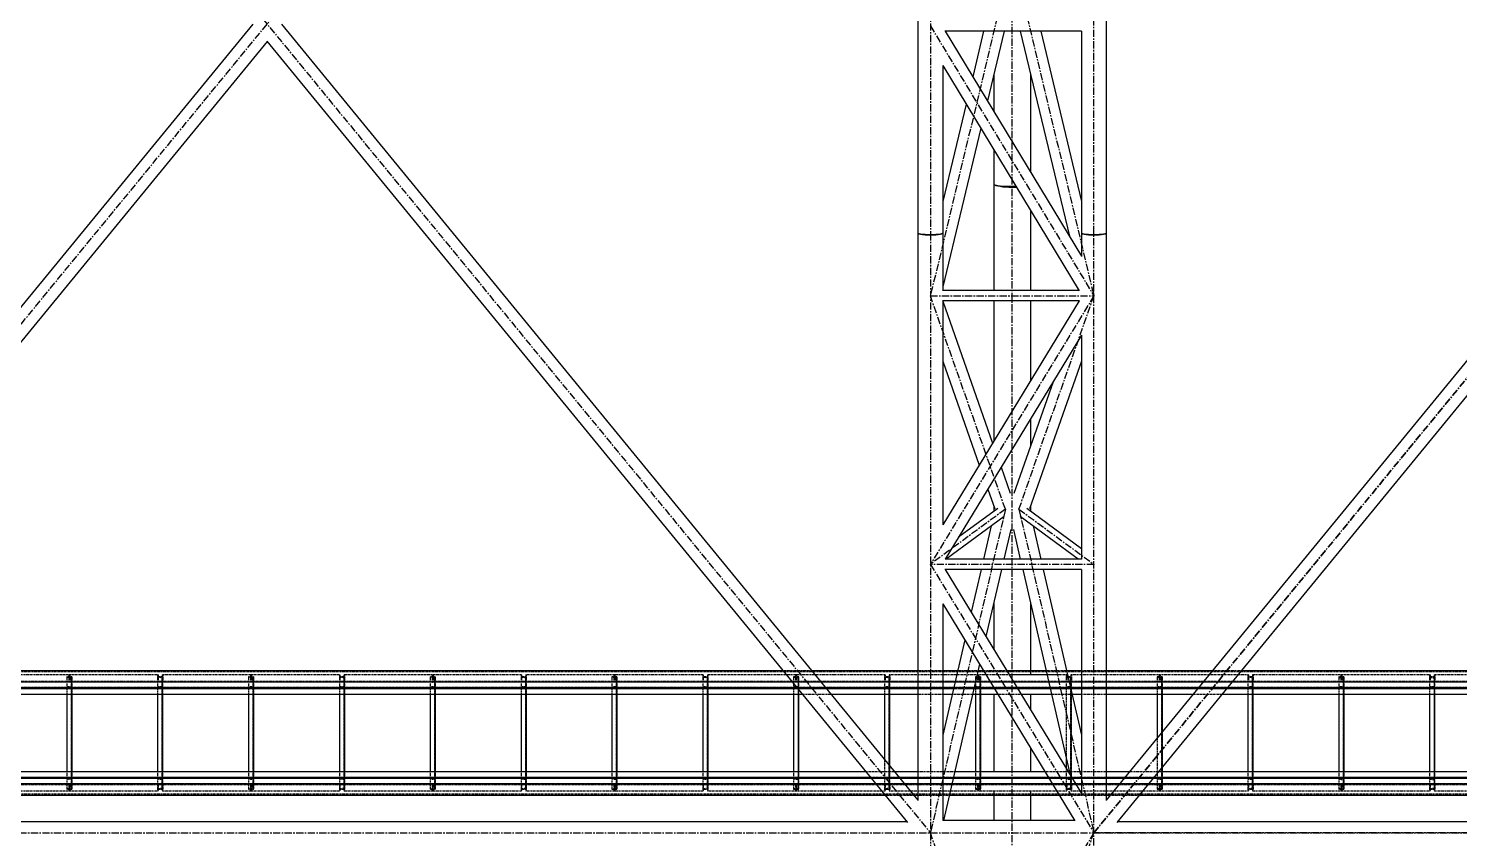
# Model space of a CAD drawing. Header units: millimetres. Extents: x 5143 to 30813, y 232 to 21408.
# Drawn here: x 15732 to 17307, y 4114 to 5006 of the extents above; entities that cross this region are included whole.
import ezdxf

# ---------------------------------------------------------------- set-up
doc = ezdxf.new("R2010")
doc.units = ezdxf.units.MM
doc.header["$LTSCALE"] = 0.25
for name, pattern in [('CENTER', [50.8, 31.75, -6.35, 6.35, -6.35]), ('XKITLINE00', [0]), ('XKITLINE02', [4, 2, -2]), ('XKITLINE03', [6, 3, -1, 1, -1])]:
    doc.linetypes.add(name, pattern=pattern)

msp = doc.modelspace()

# ---------------------------------------------------------------- linework, layer by layer
at = {"color": 8, "linetype": 'CENTER'}
for p, q in [((15265, 4120.6), (16725, 5900.3)), ((15265, 5900.3), (16725, 4120.6)), ((16725, 5900.3), (16725, 4780.4)), ((16905, 4780.4), (16905, 5900.3)), ((16815, 4834.3), (16815, 5726.2)), ((16807.5, 5055.3), (16725, 4711.5)), ((16822.5, 5055.3), (16905, 4711.5)), ((16725, 5008.4), (16905, 4711.5)), ((16905, 4120.6), (17635, 5010.4)), ((17635, 5010.4), (16905, 4120.6)), ((16815, 3665.6), (16815, 4834.3)), ((16725, 4780.4), (16725, 3598.6)), ((16905, 3598.6), (16905, 4780.4)), ((16905, 4711.5), (16725, 4416)), ((16725, 4711.5), (16905, 4711.5)), ((16807.5, 4476.7), (16725, 4711.5)), ((16822.5, 4476.7), (16905, 4711.5)), ((16807.5, 4476.7), (16725, 4120.6)), ((16807.5, 4476.7), (16725, 4416)), ((16822.5, 4476.7), (16905, 4120.6)), ((16822.5, 4476.7), (16905, 4416)), ((16725, 4416), (16905, 4120.6)), ((16905, 4416), (16725, 4416)), ((15265, 4120.6), (16725, 4120.6)), ((16905, 4120.6), (16725, 3825.1)), ((16725, 4120.6), (16905, 4120.6)), ((16807.5, 3885.8), (16725, 4120.6)), ((16822.5, 3885.8), (16905, 4120.6)), ((16905, 4120.6), (17635, 4120.6)), ((17635, 4120.6), (16905, 4120.6))]:
    msp.add_line(p, q, dxfattribs=at)
at = {"color": 8, "linetype": 'XKITLINE00'}
for p, q in [((16711.3, 5854.6), (16711.3, 4780.4)), ((16918.6, 5854.6), (16918.6, 4780.4)), ((15979.2, 5010.4), (15278.6, 4156.4)), ((16010.8, 5010.4), (16711.3, 4156.4)), ((17619.2, 5010.4), (16918.6, 4156.4)), ((17619.2, 5010.4), (16918.6, 4156.4)), ((16891.4, 5002.7), (16741, 5002.7)), ((16741.2, 5002.7), (16891.3, 4755.1)), ((16783.6, 5002.7), (16771.6, 4952.6)), ((16806.1, 5002.7), (16787.7, 4926)), ((16823.9, 5002.7), (16878, 4777.1)), ((16846.4, 5002.7), (16891.3, 4815.3)), ((16891.3, 5002.7), (16891.3, 4780.4)), ((15995, 4991.2), (15290.3, 4132.2)), ((15994.5, 4991.8), (16699.8, 4132.1)), ((17635, 4991.2), (16930.3, 4132.1)), ((17635, 4991.2), (16930.3, 4132.1)), ((16738.6, 4964.8), (16888.8, 4717)), ((16738.6, 4964.8), (16738.6, 4780.4)), ((16794.7, 4955), (16794.7, 4914.5)), ((16835.3, 4955), (16835.3, 4847.5)), ((16764.3, 4922.4), (16738.6, 4815.3)), ((16780.5, 4895.8), (16738.6, 4721.4)), ((16794.7, 4872.3), (16794.7, 4834.3)), ((16794.7, 4834.3), (16795, 4833.8)), ((16794.7, 4834.3), (16795, 4833.7)), ((16794.7, 4834.3), (16794.7, 4717.2)), ((16795.9, 4833.3), (16795, 4833.8)), ((16795.9, 4833.1), (16795, 4833.7)), ((16797.4, 4832.9), (16795.9, 4833.3)), ((16797.4, 4832.5), (16795.9, 4833.1)), ((16799.4, 4832.5), (16797.4, 4832.9)), ((16799.4, 4832), (16797.4, 4832.5)), ((16798.4, 4832.6), (16797.9, 4832.8)), ((16800.3, 4832.1), (16798.4, 4832.6)), ((16801.9, 4832.2), (16799.4, 4832.5)), ((16801.9, 4831.6), (16799.4, 4832)), ((16802.7, 4831.7), (16800.3, 4832.1)), ((16804.8, 4831.9), (16801.9, 4832.2)), ((16804.8, 4831.2), (16801.9, 4831.6)), ((16805.4, 4831.4), (16802.7, 4831.7)), ((16808.1, 4831.7), (16804.8, 4831.9)), ((16808.1, 4831), (16804.8, 4831.2)), ((16808.5, 4831.2), (16805.4, 4831.4)), ((16811.5, 4831.6), (16808.1, 4831.7)), ((16811.5, 4830.8), (16808.1, 4831)), ((16811.7, 4831), (16808.5, 4831.2)), ((16815, 4831.6), (16811.5, 4831.6)), ((16815, 4830.7), (16811.5, 4830.8)), ((16815, 4831), (16811.7, 4831)), ((16818.5, 4831.6), (16815, 4831.6)), ((16818.3, 4831), (16815, 4831)), ((16818.5, 4830.8), (16815, 4830.7)), ((16819.7, 4831.1), (16818.3, 4831)), ((16819.4, 4831.6), (16818.5, 4831.6)), ((16819.8, 4830.9), (16818.5, 4830.8)), ((16835.3, 4805.4), (16835.3, 4717.2)), ((16711.3, 4780.4), (16711.7, 4780)), ((16711.3, 4780.4), (16711.3, 4156.2)), ((16711.3, 4780.4), (16711.7, 4779.9)), ((16712.7, 4779.6), (16711.7, 4780)), ((16712.7, 4779.4), (16711.7, 4779.9)), ((16714.3, 4779.3), (16712.7, 4779.6)), ((16714.3, 4779), (16712.7, 4779.4)), ((16713.2, 4779.5), (16713, 4779.6)), ((16714.8, 4779), (16713.2, 4779.5)), ((16716.5, 4779), (16714.3, 4779.3)), ((16716.5, 4778.6), (16714.3, 4779)), ((16716.9, 4778.7), (16714.8, 4779)), ((16719.1, 4778.8), (16716.5, 4779)), ((16719.1, 4778.3), (16716.5, 4778.6)), ((16719.3, 4778.4), (16716.9, 4778.7)), ((16722, 4778.6), (16719.1, 4778.8)), ((16722, 4778.1), (16719.1, 4778.3)), ((16722.1, 4778.2), (16719.3, 4778.4)), ((16725, 4778.6), (16722, 4778.6)), ((16725, 4778.1), (16722, 4778.1)), ((16725, 4778.2), (16722.1, 4778.2)), ((16728, 4778.6), (16725, 4778.6)), ((16727.9, 4778.2), (16725, 4778.2)), ((16728, 4778.1), (16725, 4778.1)), ((16730.7, 4778.4), (16727.9, 4778.2)), ((16730.9, 4778.8), (16728, 4778.6)), ((16730.9, 4778.3), (16728, 4778.1)), ((16733.1, 4778.7), (16730.7, 4778.4)), ((16733.5, 4779), (16730.9, 4778.8)), ((16733.5, 4778.6), (16730.9, 4778.3)), ((16735.2, 4779), (16733.1, 4778.7)), ((16735.7, 4779.3), (16733.5, 4779)), ((16735.7, 4779), (16733.5, 4778.6)), ((16736.8, 4779.5), (16735.2, 4779)), ((16737.3, 4779.6), (16735.7, 4779.3)), ((16737.3, 4779.4), (16735.7, 4779)), ((16737, 4779.6), (16736.8, 4779.5)), ((16738.3, 4780), (16737.3, 4779.6)), ((16738.3, 4779.9), (16737.3, 4779.4)), ((16738.6, 4780.4), (16738.3, 4780)), ((16738.6, 4780.4), (16738.3, 4779.9)), ((16738.6, 4780.4), (16738.6, 4717)), ((16891.3, 4780.4), (16891.7, 4779.9)), ((16891.3, 4780.4), (16891.3, 4754.6)), ((16891.3, 4780.4), (16891.7, 4780)), ((16892.7, 4779.6), (16891.7, 4780)), ((16892.7, 4779.4), (16891.7, 4779.9)), ((16894.3, 4779.3), (16892.7, 4779.6)), ((16894.3, 4779), (16892.7, 4779.4)), ((16893.2, 4779.5), (16893, 4779.6)), ((16894.8, 4779), (16893.2, 4779.5)), ((16896.5, 4779), (16894.3, 4779.3)), ((16896.5, 4778.6), (16894.3, 4779)), ((16896.9, 4778.7), (16894.8, 4779)), ((16899.1, 4778.8), (16896.5, 4779)), ((16899.1, 4778.3), (16896.5, 4778.6)), ((16899.3, 4778.4), (16896.9, 4778.7)), ((16902, 4778.7), (16899.1, 4778.8)), ((16902, 4778.1), (16899.1, 4778.3)), ((16902.1, 4778.2), (16899.3, 4778.4)), ((16905, 4778.6), (16902, 4778.7)), ((16905, 4778.1), (16902, 4778.1)), ((16905, 4778.2), (16902.1, 4778.2)), ((16908, 4778.7), (16905, 4778.6)), ((16907.9, 4778.2), (16905, 4778.2)), ((16908, 4778.1), (16905, 4778.1)), ((16910.7, 4778.4), (16907.9, 4778.2)), ((16910.9, 4778.8), (16908, 4778.7)), ((16910.9, 4778.3), (16908, 4778.1)), ((16913.1, 4778.7), (16910.7, 4778.4)), ((16913.5, 4779), (16910.9, 4778.8)), ((16913.5, 4778.6), (16910.9, 4778.3)), ((16915.2, 4779), (16913.1, 4778.7)), ((16915.7, 4779.3), (16913.5, 4779)), ((16915.7, 4779), (16913.5, 4778.6)), ((16916.8, 4779.5), (16915.2, 4779)), ((16917.3, 4779.6), (16915.7, 4779.3)), ((16917.3, 4779.4), (16915.7, 4779)), ((16917, 4779.6), (16916.8, 4779.5)), ((16918.3, 4780), (16917.3, 4779.6)), ((16918.3, 4779.9), (16917.3, 4779.4)), ((16918.6, 4780.4), (16918.3, 4779.9)), ((16918.6, 4780.4), (16918.3, 4780)), ((16918.6, 4780.4), (16918.6, 4156.2)), ((16888.8, 4717.2), (16738.6, 4717.2)), ((16889, 4705.8), (16738.5, 4705.8)), ((16888.8, 4705.8), (16738.6, 4459.4)), ((16738.6, 4705.8), (16738.6, 4459.4)), ((16738.6, 4705.7), (16793.5, 4549.5)), ((16794.7, 4705.8), (16794.7, 4551.4)), ((16835.3, 4705.8), (16835.3, 4618)), ((16891.3, 4668.1), (16741.1, 4421.6)), ((16891.3, 4668.1), (16891.3, 4421.6)), ((16738.6, 4639.6), (16778.8, 4525.3)), ((16891.3, 4639.6), (16834.2, 4477.2)), ((16860.2, 4616.9), (16817, 4494.1)), ((16835.3, 4576.1), (16835.3, 4546.2)), ((16802.9, 4522.9), (16812.9, 4494.3)), ((16788.2, 4498.7), (16795.8, 4477.1)), ((16799.1, 4477.6), (16756, 4445.9)), ((16794.7, 4480.1), (16794.7, 4474.4)), ((16891.3, 4433.1), (16831, 4477.6)), ((16835.3, 4480.1), (16835.3, 4474.4)), ((16806.1, 4468.6), (16742.4, 4421.7)), ((16792, 4458.2), (16783.5, 4421.7)), ((16887.7, 4421.7), (16823.7, 4468.8)), ((16838, 4458.3), (16846.5, 4421.7)), ((16813.6, 4454.5), (16806, 4421.7)), ((16816.5, 4454.3), (16824, 4421.7)), ((16891.5, 4410.3), (16741, 4410.3)), ((16891.3, 4421.7), (16741.2, 4421.7)), ((16741.2, 4410.3), (16891.3, 4163.9)), ((16780.9, 4410.3), (16770, 4363.2)), ((16803.3, 4410.3), (16786.2, 4336.5)), ((16826.6, 4410.3), (16879, 4184.1)), ((16849.1, 4410.3), (16891.3, 4228)), ((16891.3, 4410.3), (16891.3, 4163.9)), ((16738.6, 4372.7), (16884.1, 4133.9)), ((16738.6, 4372.6), (16738.6, 4134)), ((16794.7, 4373), (16794.7, 4322.6)), ((16835.3, 4373), (16835.3, 4294.3)), ((16762.9, 4332.8), (16738.6, 4228)), ((16779.2, 4306.1), (16739.4, 4134.2)), ((16794.7, 4280.5), (16794.7, 4280.3)), ((16794.7, 4272.8), (16794.7, 4187.8)), ((16835.3, 4280.5), (16835.3, 4280.3)), ((16835.3, 4272.8), (16835.3, 4255.9)), ((16835.3, 4214), (16835.3, 4187.8)), ((16794.7, 4180.3), (16794.7, 4180)), ((16835.3, 4180.3), (16835.3, 4180)), ((16794.7, 4166.3), (16794.7, 4134.2)), ((16835.3, 4166.3), (16835.3, 4134.2)), ((16699.2, 4132.7), (15290.7, 4132.7)), ((16883.9, 4134.2), (16738.6, 4134.2)), ((17635, 4132.7), (16930.7, 4132.7)), ((17635, 4132.7), (16930.7, 4132.7))]:
    msp.add_line(p, q, dxfattribs=at)
at = {"color": 3, "linetype": 'XKITLINE02'}
for p, q in [((17635, 4298.1), (13535, 4298.1)), ((17635, 4297.6), (13535, 4297.6)), ((15776.7, 4287.1), (15674.3, 4287.1)), ((15777.2, 4286.3), (15674.3, 4286.3)), ((15777.2, 4294.3), (15679.6, 4294.3)), ((15771.4, 4287.1), (15771.4, 4286.3)), ((15774.5, 4292.3), (15774.5, 4168.3)), ((15774.5, 4292.3), (15774.5, 4272.8)), ((15780, 4292.3), (15774.5, 4292.3)), ((15774.5, 4292.3), (15774.5, 4291.6)), ((15780, 4292.3), (15774.5, 4292.3)), ((15779.3, 4291.2), (15774.5, 4291.6)), ((15776.7, 4294.3), (15776.7, 4287.1)), ((15875.1, 4294.3), (15777.2, 4294.3)), ((15777.2, 4294.3), (15777.2, 4286.3)), ((15777.2, 4294.3), (15777.2, 4286.3)), ((15880.3, 4286.3), (15777.2, 4286.3)), ((15780, 4286.3), (15777.2, 4286.3)), ((15777.8, 4294.3), (15777.8, 4287.1)), ((15880.3, 4287.1), (15777.8, 4287.1)), ((15779.3, 4292.3), (15779.3, 4168.3)), ((15779.3, 4291.2), (15779.3, 4281.3)), ((15780, 4292.3), (15780, 4168.3)), ((15780, 4292.3), (15780, 4272.8)), ((15780, 4292.3), (15780, 4280.3)), ((15783, 4287.1), (15783, 4286.3)), ((15976.7, 4287.1), (15874.3, 4287.1)), ((15880.2, 4287.1), (15874.3, 4287.1)), ((15874.3, 4287.1), (15874.3, 4286.3)), ((15977.2, 4286.3), (15874.3, 4286.3)), ((15874.5, 4294.3), (15874.5, 4286.3)), ((15874.5, 4292.3), (15874.5, 4168.3)), ((15874.5, 4292.3), (15874.5, 4272.8)), ((15880, 4292.3), (15874.5, 4292.3)), ((15874.5, 4292.3), (15874.5, 4291.6)), ((15880, 4292.3), (15874.5, 4292.3)), ((15879.3, 4291.2), (15874.5, 4291.6)), ((15875.1, 4294.3), (15875.1, 4287.1)), ((15879.3, 4292.3), (15879.3, 4168.3)), ((15879.3, 4291.2), (15879.3, 4281.3)), ((15977.2, 4294.3), (15879.6, 4294.3)), ((15879.6, 4294.3), (15879.6, 4287.1)), ((15880, 4292.3), (15880, 4168.3)), ((15880, 4292.3), (15880, 4272.8)), ((15880, 4292.3), (15880, 4280.3)), ((15880.2, 4294.3), (15880.2, 4286.3)), ((15880.3, 4287.1), (15880.3, 4286.3)), ((15971.4, 4287.1), (15971.4, 4286.3)), ((15974.5, 4292.3), (15974.5, 4168.3)), ((15974.5, 4292.3), (15974.5, 4272.8)), ((15980, 4292.3), (15974.5, 4292.3)), ((15974.5, 4292.3), (15974.5, 4291.6)), ((15980, 4292.3), (15974.5, 4292.3)), ((15979.3, 4291.2), (15974.5, 4291.6)), ((15976.7, 4294.3), (15976.7, 4287.1)), ((15977.2, 4294.3), (15977.2, 4286.3)), ((16075.1, 4294.3), (15977.2, 4294.3)), ((15977.2, 4294.3), (15977.2, 4286.3)), ((16080.3, 4286.3), (15977.2, 4286.3)), ((15980, 4286.3), (15977.2, 4286.3)), ((15977.8, 4294.3), (15977.8, 4287.1)), ((16080.3, 4287.1), (15977.8, 4287.1)), ((15979.3, 4292.3), (15979.3, 4168.3)), ((15979.3, 4291.2), (15979.3, 4281.3)), ((15980, 4292.3), (15980, 4168.3)), ((15980, 4292.3), (15980, 4272.8)), ((15980, 4292.3), (15980, 4280.3)), ((15983, 4287.1), (15983, 4286.3)), ((16176.7, 4287.1), (16074.3, 4287.1)), ((16080.2, 4287.1), (16074.3, 4287.1)), ((16074.3, 4287.1), (16074.3, 4286.3)), ((16177.2, 4286.3), (16074.3, 4286.3)), ((16074.5, 4294.3), (16074.5, 4286.3)), ((16074.5, 4292.3), (16074.5, 4291.6)), ((16080, 4292.3), (16074.5, 4292.3)), ((16074.5, 4292.3), (16074.5, 4168.3)), ((16074.5, 4292.3), (16074.5, 4272.8)), ((16080, 4292.3), (16074.5, 4292.3)), ((16079.3, 4291.2), (16074.5, 4291.6)), ((16075.1, 4294.3), (16075.1, 4287.1)), ((16079.3, 4292.3), (16079.3, 4168.3)), ((16079.3, 4291.2), (16079.3, 4281.3)), ((16177.2, 4294.3), (16079.6, 4294.3)), ((16079.6, 4294.3), (16079.6, 4287.1)), ((16080, 4292.3), (16080, 4280.3)), ((16080, 4292.3), (16080, 4168.3)), ((16080, 4292.3), (16080, 4272.8)), ((16080.2, 4294.3), (16080.2, 4286.3)), ((16080.3, 4287.1), (16080.3, 4286.3)), ((16171.4, 4287.1), (16171.4, 4286.3)), ((16174.5, 4292.3), (16174.5, 4291.6)), ((16180, 4292.3), (16174.5, 4292.3)), ((16174.5, 4292.3), (16174.5, 4168.3)), ((16174.5, 4292.3), (16174.5, 4272.8)), ((16180, 4292.3), (16174.5, 4292.3)), ((16179.3, 4291.2), (16174.5, 4291.6)), ((16176.7, 4294.3), (16176.7, 4287.1)), ((16177.2, 4294.3), (16177.2, 4286.3)), ((16275.1, 4294.3), (16177.2, 4294.3)), ((16177.2, 4294.3), (16177.2, 4286.3)), ((16280.3, 4286.3), (16177.2, 4286.3)), ((16180, 4286.3), (16177.2, 4286.3)), ((16177.8, 4294.3), (16177.8, 4287.1)), ((16280.3, 4287.1), (16177.8, 4287.1)), ((16179.3, 4292.3), (16179.3, 4168.3)), ((16179.3, 4291.2), (16179.3, 4281.3)), ((16180, 4292.3), (16180, 4280.3)), ((16180, 4292.3), (16180, 4168.3)), ((16180, 4292.3), (16180, 4272.8)), ((16183, 4287.1), (16183, 4286.3)), ((16376.7, 4287.1), (16274.3, 4287.1)), ((16280.2, 4287.1), (16274.3, 4287.1)), ((16274.3, 4287.1), (16274.3, 4286.3)), ((16377.2, 4286.3), (16274.3, 4286.3)), ((16274.5, 4294.3), (16274.5, 4286.3)), ((16274.5, 4292.3), (16274.5, 4291.6)), ((16280, 4292.3), (16274.5, 4292.3)), ((16274.5, 4292.3), (16274.5, 4168.3)), ((16274.5, 4292.3), (16274.5, 4272.8)), ((16280, 4292.3), (16274.5, 4292.3)), ((16279.3, 4291.2), (16274.5, 4291.6)), ((16275.1, 4294.3), (16275.1, 4287.1)), ((16279.3, 4292.3), (16279.3, 4168.3)), ((16279.3, 4291.2), (16279.3, 4281.3)), ((16377.2, 4294.3), (16279.6, 4294.3)), ((16279.6, 4294.3), (16279.6, 4287.1)), ((16280, 4292.3), (16280, 4280.3)), ((16280, 4292.3), (16280, 4168.3)), ((16280, 4292.3), (16280, 4272.8)), ((16280.2, 4294.3), (16280.2, 4286.3)), ((16280.3, 4287.1), (16280.3, 4286.3)), ((16371.4, 4287.1), (16371.4, 4286.3)), ((16374.5, 4292.3), (16374.5, 4291.6)), ((16380, 4292.3), (16374.5, 4292.3)), ((16374.5, 4292.3), (16374.5, 4168.3)), ((16374.5, 4292.3), (16374.5, 4272.8)), ((16380, 4292.3), (16374.5, 4292.3)), ((16379.3, 4291.2), (16374.5, 4291.6)), ((16376.7, 4294.3), (16376.7, 4287.1)), ((16377.2, 4294.3), (16377.2, 4286.3)), ((16475.1, 4294.3), (16377.2, 4294.3)), ((16377.2, 4294.3), (16377.2, 4286.3)), ((16480.3, 4286.3), (16377.2, 4286.3)), ((16380, 4286.3), (16377.2, 4286.3)), ((16377.8, 4294.3), (16377.8, 4287.1)), ((16480.3, 4287.1), (16377.8, 4287.1)), ((16379.3, 4292.3), (16379.3, 4168.3)), ((16379.3, 4291.2), (16379.3, 4281.3)), ((16380, 4292.3), (16380, 4280.3)), ((16380, 4292.3), (16380, 4168.3)), ((16380, 4292.3), (16380, 4272.8)), ((16383, 4287.1), (16383, 4286.3)), ((16576.7, 4287.1), (16474.3, 4287.1)), ((16480.2, 4287.1), (16474.3, 4287.1)), ((16474.3, 4287.1), (16474.3, 4286.3)), ((16577.2, 4286.3), (16474.3, 4286.3)), ((16474.5, 4294.3), (16474.5, 4286.3)), ((16474.5, 4292.3), (16474.5, 4291.6)), ((16480, 4292.3), (16474.5, 4292.3)), ((16474.5, 4292.3), (16474.5, 4168.3)), ((16474.5, 4292.3), (16474.5, 4272.8)), ((16480, 4292.3), (16474.5, 4292.3)), ((16479.3, 4291.2), (16474.5, 4291.6)), ((16475.1, 4294.3), (16475.1, 4287.1)), ((16479.3, 4292.3), (16479.3, 4168.3)), ((16479.3, 4291.2), (16479.3, 4281.3)), ((16576.4, 4294.3), (16479.6, 4294.3)), ((16479.6, 4294.3), (16479.6, 4287.1)), ((16480, 4292.3), (16480, 4280.3)), ((16480, 4292.3), (16480, 4168.3)), ((16480, 4292.3), (16480, 4272.8)), ((16480.2, 4294.3), (16480.2, 4286.3)), ((16480.3, 4287.1), (16480.3, 4286.3)), ((16594.4, 4299), (16562.9, 4299)), ((16571.4, 4287.1), (16571.4, 4286.3)), ((16574.5, 4292.3), (16574.5, 4168.3)), ((16574.5, 4292.3), (16574.5, 4272.8)), ((16580, 4292.3), (16574.5, 4292.3)), ((16574.5, 4292.3), (16574.5, 4291.6)), ((16580, 4292.3), (16574.5, 4292.3)), ((16579.3, 4291.2), (16574.5, 4291.6)), ((16577.2, 4294.3), (16576.4, 4294.3)), ((16576.7, 4294.3), (16576.7, 4287.1)), ((16619.3, 4294.3), (16577.2, 4294.3)), ((16577.2, 4294.3), (16577.2, 4286.3)), ((16577.2, 4294.3), (16577.2, 4286.3)), ((16625.2, 4286.3), (16577.2, 4286.3)), ((16577.8, 4294.3), (16577.8, 4287.1)), ((16625.4, 4287.1), (16577.8, 4287.1)), ((16579.3, 4292.3), (16579.3, 4168.3)), ((16579.3, 4291.2), (16579.3, 4281.3)), ((16580, 4292.3), (16580, 4168.3)), ((16580, 4292.3), (16580, 4272.8)), ((16580, 4292.3), (16580, 4280.3)), ((16583, 4287.1), (16583, 4286.3)), ((16680.3, 4286.3), (16604.6, 4286.3)), ((16675.1, 4294.3), (16619.2, 4294.3)), ((16680.3, 4287.1), (16624.7, 4287.1)), ((16776.7, 4287.1), (16674.3, 4287.1)), ((16752.6, 4287.1), (16674.3, 4287.1)), ((16674.3, 4287.1), (16674.3, 4286.3)), ((16777.2, 4286.3), (16674.3, 4286.3)), ((16674.5, 4294.3), (16674.5, 4286.3)), ((16674.5, 4292.3), (16674.5, 4291.6)), ((16680, 4292.3), (16674.5, 4292.3)), ((16674.5, 4292.3), (16674.5, 4168.3)), ((16674.5, 4292.3), (16674.5, 4272.8)), ((16680, 4292.3), (16674.5, 4292.3)), ((16679.3, 4291.2), (16674.5, 4291.6)), ((16675.1, 4294.3), (16675.1, 4287.1)), ((16679.3, 4292.3), (16679.3, 4168.3)), ((16679.3, 4291.2), (16679.3, 4281.3)), ((16754.2, 4294.3), (16679.6, 4294.3)), ((16679.6, 4294.3), (16679.6, 4287.1)), ((16680, 4292.3), (16680, 4280.3)), ((16680, 4292.3), (16680, 4168.3)), ((16680, 4292.3), (16680, 4272.8)), ((16680.2, 4294.3), (16680.2, 4286.3)), ((16738.6, 4286.3), (16680.2, 4286.3)), ((16680.3, 4287.1), (16680.3, 4286.3)), ((16738.6, 4299), (16711.3, 4299)), ((16777.2, 4294.3), (16738.6, 4294.3)), ((16777.6, 4299), (16755.1, 4299)), ((16771.4, 4287.1), (16771.4, 4286.3)), ((16774.5, 4292.3), (16774.5, 4291.6)), ((16780, 4292.3), (16774.5, 4292.3)), ((16774.5, 4292.3), (16774.5, 4168.3)), ((16774.5, 4292.3), (16774.5, 4272.8)), ((16780, 4292.3), (16774.5, 4292.3)), ((16779.3, 4291.2), (16774.5, 4291.6)), ((16776.7, 4294.3), (16776.7, 4287.1)), ((16777.2, 4294.3), (16777.2, 4286.3)), ((16868.4, 4294.3), (16777.2, 4294.3)), ((16777.2, 4294.3), (16777.2, 4286.3)), ((16880.3, 4286.3), (16777.2, 4286.3)), ((16816.8, 4286.3), (16777.2, 4286.3)), ((16777.8, 4294.3), (16777.8, 4287.1)), ((16873.6, 4287.1), (16777.8, 4287.1)), ((16779.3, 4292.3), (16779.3, 4168.3)), ((16779.3, 4291.2), (16779.3, 4281.3)), ((16780, 4292.3), (16780, 4280.3)), ((16780, 4292.3), (16780, 4168.3)), ((16780, 4292.3), (16780, 4272.8)), ((16783, 4287.1), (16783, 4286.3)), ((16809.1, 4299), (16783.5, 4299)), ((16875.1, 4294.3), (16811.9, 4294.3)), ((16874.9, 4299), (16852.4, 4299)), ((16880.3, 4287.1), (16871.7, 4287.1)), ((16976.7, 4287.1), (16874.3, 4287.1)), ((16874.3, 4287.1), (16874.3, 4286.3)), ((16977.2, 4286.3), (16874.3, 4286.3)), ((16874.5, 4294.3), (16874.5, 4286.3)), ((16874.5, 4292.3), (16874.5, 4168.3)), ((16874.5, 4292.3), (16874.5, 4203.7)), ((16880, 4292.3), (16874.5, 4292.3)), ((16874.5, 4292.3), (16874.5, 4291.6)), ((16880, 4292.3), (16874.5, 4292.3)), ((16879.3, 4291.2), (16874.5, 4291.6)), ((16875.1, 4294.3), (16875.1, 4287.1)), ((16879.3, 4292.3), (16879.3, 4168.3)), ((16879.3, 4291.2), (16879.3, 4281.3)), ((16977.2, 4294.3), (16879.6, 4294.3)), ((16879.6, 4294.3), (16879.6, 4287.1)), ((16880, 4292.3), (16880, 4168.3)), ((16880, 4292.3), (16880, 4280.3)), ((16880.2, 4294.3), (16880.2, 4286.3)), ((16892.7, 4286.3), (16880.2, 4286.3)), ((16880.3, 4287.1), (16880.3, 4286.3)), ((16918.6, 4299), (16891.3, 4299)), ((16971.4, 4287.1), (16971.4, 4286.3)), ((16974.5, 4292.3), (16974.5, 4168.3)), ((16974.5, 4292.3), (16974.5, 4272.8)), ((16980, 4292.3), (16974.5, 4292.3)), ((16974.5, 4292.3), (16974.5, 4291.6)), ((16980, 4292.3), (16974.5, 4292.3)), ((16979.3, 4291.2), (16974.5, 4291.6)), ((16976.7, 4294.3), (16976.7, 4287.1)), ((16977.2, 4294.3), (16977.2, 4286.3)), ((17062.7, 4294.3), (16977.2, 4294.3)), ((16977.2, 4294.3), (16977.2, 4286.3)), ((17080.3, 4286.3), (16977.2, 4286.3)), ((17056.1, 4286.3), (16977.2, 4286.3)), ((16977.8, 4294.3), (16977.8, 4287.1)), ((17056.7, 4287.1), (16977.8, 4287.1)), ((16979.3, 4292.3), (16979.3, 4168.3)), ((16979.3, 4291.2), (16979.3, 4281.3)), ((16980, 4292.3), (16980, 4168.3)), ((16980, 4292.3), (16980, 4272.8)), ((16980, 4292.3), (16980, 4280.3)), ((16983, 4287.1), (16983, 4286.3)), ((17067.1, 4299), (17035.6, 4299)), ((17080.3, 4287.1), (17056.7, 4287.1)), ((17075.1, 4294.3), (17062.7, 4294.3)), ((17176.7, 4287.1), (17074.3, 4287.1)), ((17080.2, 4287.1), (17074.3, 4287.1)), ((17074.3, 4287.1), (17074.3, 4286.3)), ((17177.2, 4286.3), (17074.3, 4286.3)), ((17074.5, 4294.3), (17074.5, 4286.3)), ((17074.5, 4292.3), (17074.5, 4168.3)), ((17074.5, 4292.3), (17074.5, 4272.8)), ((17080, 4292.3), (17074.5, 4292.3)), ((17074.5, 4292.3), (17074.5, 4291.6)), ((17080, 4292.3), (17074.5, 4292.3)), ((17079.3, 4291.2), (17074.5, 4291.6)), ((17075.1, 4294.3), (17075.1, 4287.1)), ((17079.3, 4292.3), (17079.3, 4168.3)), ((17079.3, 4291.2), (17079.3, 4281.3)), ((17177.2, 4294.3), (17079.6, 4294.3)), ((17079.6, 4294.3), (17079.6, 4287.1)), ((17080, 4292.3), (17080, 4168.3)), ((17080, 4292.3), (17080, 4272.8)), ((17080, 4292.3), (17080, 4280.3)), ((17080.2, 4294.3), (17080.2, 4286.3)), ((17080.3, 4287.1), (17080.3, 4286.3)), ((17171.4, 4287.1), (17171.4, 4286.3)), ((17174.5, 4292.3), (17174.5, 4168.3)), ((17174.5, 4292.3), (17174.5, 4272.8)), ((17180, 4292.3), (17174.5, 4292.3)), ((17174.5, 4292.3), (17174.5, 4291.6)), ((17180, 4292.3), (17174.5, 4292.3)), ((17174.5, 4291.6), (17179.3, 4291.2)), ((17176.7, 4294.3), (17176.7, 4287.1)), ((17177.2, 4294.3), (17177.2, 4286.3)), ((17275.1, 4294.3), (17177.2, 4294.3)), ((17177.2, 4294.3), (17177.2, 4286.3)), ((17280.3, 4286.3), (17177.2, 4286.3)), ((17180, 4286.3), (17177.2, 4286.3)), ((17177.8, 4294.3), (17177.8, 4287.1)), ((17280.3, 4287.1), (17177.8, 4287.1)), ((17179.3, 4292.3), (17179.3, 4168.3)), ((17179.3, 4291.2), (17179.3, 4281.3)), ((17180, 4292.3), (17180, 4168.3)), ((17180, 4292.3), (17180, 4272.8)), ((17180, 4292.3), (17180, 4280.3)), ((17183, 4287.1), (17183, 4286.3)), ((17376.7, 4287.1), (17274.3, 4287.1)), ((17280.2, 4287.1), (17274.3, 4287.1)), ((17274.3, 4287.1), (17274.3, 4286.3)), ((17377.2, 4286.3), (17274.3, 4286.3)), ((17274.5, 4294.3), (17274.5, 4286.3)), ((17274.5, 4292.3), (17274.5, 4168.3)), ((17274.5, 4292.3), (17274.5, 4272.8)), ((17280, 4292.3), (17274.5, 4292.3)), ((17274.5, 4292.3), (17274.5, 4291.6)), ((17280, 4292.3), (17274.5, 4292.3)), ((17274.5, 4291.6), (17279.3, 4291.2)), ((17275.1, 4294.3), (17275.1, 4287.1)), ((17279.3, 4292.3), (17279.3, 4168.3)), ((17279.3, 4291.2), (17279.3, 4281.3)), ((17377.2, 4294.3), (17279.6, 4294.3)), ((17279.6, 4294.3), (17279.6, 4287.1)), ((17280, 4292.3), (17280, 4168.3)), ((17280, 4292.3), (17280, 4272.8)), ((17280, 4292.3), (17280, 4280.3)), ((17280.2, 4294.3), (17280.2, 4286.3)), ((17280.3, 4287.1), (17280.3, 4286.3)), ((17635, 4280.3), (13535, 4280.3)), ((17635, 4280.3), (13535, 4280.3)), ((17635, 4279.8), (13535, 4279.8)), ((17635, 4279.4), (13535, 4279.4)), ((17635, 4279), (13535, 4279)), ((15779.3, 4281.3), (15774.5, 4281)), ((15774.5, 4281), (15774.5, 4280.3)), ((15780, 4280.3), (15774.5, 4280.3)), ((15879.3, 4281.3), (15874.5, 4281)), ((15874.5, 4281), (15874.5, 4280.3)), ((15880, 4280.3), (15874.5, 4280.3)), ((15979.3, 4281.3), (15974.5, 4281)), ((15974.5, 4281), (15974.5, 4280.3)), ((15980, 4280.3), (15974.5, 4280.3)), ((16079.3, 4281.3), (16074.5, 4281)), ((16074.5, 4281), (16074.5, 4280.3)), ((16080, 4280.3), (16074.5, 4280.3)), ((16179.3, 4281.3), (16174.5, 4281)), ((16174.5, 4281), (16174.5, 4280.3)), ((16180, 4280.3), (16174.5, 4280.3)), ((16279.3, 4281.3), (16274.5, 4281)), ((16274.5, 4281), (16274.5, 4280.3)), ((16280, 4280.3), (16274.5, 4280.3)), ((16379.3, 4281.3), (16374.5, 4281)), ((16374.5, 4281), (16374.5, 4280.3)), ((16380, 4280.3), (16374.5, 4280.3)), ((16479.3, 4281.3), (16474.5, 4281)), ((16474.5, 4281), (16474.5, 4280.3)), ((16480, 4280.3), (16474.5, 4280.3)), ((16579.3, 4281.3), (16574.5, 4281)), ((16574.5, 4281), (16574.5, 4280.3)), ((16580, 4280.3), (16574.5, 4280.3)), ((16610.8, 4279), (16579.3, 4279)), ((16615.9, 4272.8), (16584.4, 4272.8)), ((16679.3, 4281.3), (16674.5, 4281)), ((16674.5, 4281), (16674.5, 4280.3)), ((16680, 4280.3), (16674.5, 4280.3)), ((16738.6, 4279), (16711.3, 4279)), ((16738.6, 4272.8), (16711.3, 4272.8)), ((16771.5, 4272.8), (16749, 4272.8)), ((16772.9, 4279), (16750.4, 4279)), ((16779.3, 4281.3), (16774.5, 4281)), ((16774.5, 4281), (16774.5, 4280.3)), ((16780, 4280.3), (16774.5, 4280.3)), ((16821.3, 4279), (16795.7, 4279)), ((16825, 4272.8), (16799.5, 4272.8)), ((16879.5, 4279), (16857.1, 4279)), ((16881, 4272.8), (16858.5, 4272.8)), ((16879.3, 4281.3), (16874.5, 4281)), ((16874.5, 4281), (16874.5, 4280.3)), ((16880, 4280.3), (16874.5, 4280.3)), ((16918.6, 4279), (16891.3, 4279)), ((16918.6, 4272.8), (16891.3, 4272.8)), ((16979.3, 4281.3), (16974.5, 4281)), ((16974.5, 4281), (16974.5, 4280.3)), ((16980, 4280.3), (16974.5, 4280.3)), ((17045.6, 4272.8), (17014.1, 4272.8)), ((17050.7, 4279), (17019.2, 4279)), ((17079.3, 4281.3), (17074.5, 4281)), ((17074.5, 4281), (17074.5, 4280.3)), ((17080, 4280.3), (17074.5, 4280.3)), ((17179.3, 4281.3), (17174.5, 4281)), ((17174.5, 4281), (17174.5, 4280.3)), ((17180, 4280.3), (17174.5, 4280.3)), ((17279.3, 4281.3), (17274.5, 4281)), ((17274.5, 4281), (17274.5, 4280.3)), ((17280, 4280.3), (17274.5, 4280.3)), ((16980, 4231.2), (16980, 4192.8)), ((17635, 4181.1), (13535, 4181.1)), ((17635, 4180.7), (13535, 4180.7)), ((17635, 4180.3), (13535, 4180.3)), ((17635, 4180.2), (13535, 4180.2)), ((15777.2, 4174.3), (15674.3, 4174.3)), ((15776.7, 4173.5), (15674.3, 4173.5)), ((15771.4, 4174.3), (15771.4, 4173.5)), ((15774.5, 4180.3), (15774.5, 4179.6)), ((15780, 4180.3), (15774.5, 4180.3)), ((15779.3, 4179.2), (15774.5, 4179.6)), ((15776.7, 4173.5), (15776.7, 4166.3)), ((15783, 4174.3), (15777.2, 4174.3)), ((15777.2, 4174.3), (15777.2, 4166.3)), ((15777.2, 4174.3), (15777.2, 4166.3)), ((15783, 4173.5), (15777.8, 4173.5)), ((15777.8, 4173.5), (15777.8, 4166.3)), ((15880.3, 4173.5), (15777.8, 4173.5)), ((15779.3, 4179.2), (15779.3, 4169.3)), ((15780, 4180.3), (15780, 4168.3)), ((15880.3, 4174.3), (15780, 4174.3)), ((15783, 4174.3), (15783, 4173.5)), ((15977.2, 4174.3), (15874.3, 4174.3)), ((15874.3, 4174.3), (15874.3, 4173.5)), ((15976.7, 4173.5), (15874.3, 4173.5)), ((15874.5, 4180.3), (15874.5, 4179.6)), ((15880, 4180.3), (15874.5, 4180.3)), ((15879.3, 4179.2), (15874.5, 4179.6)), ((15874.5, 4174.3), (15874.5, 4166.3)), ((15875.1, 4173.5), (15875.1, 4166.3)), ((15879.3, 4179.2), (15879.3, 4169.3)), ((15879.6, 4173.5), (15879.6, 4166.3)), ((15880, 4180.3), (15880, 4168.3)), ((15880.2, 4174.3), (15880.2, 4166.3)), ((15880.3, 4174.3), (15880.3, 4173.5)), ((15971.4, 4174.3), (15971.4, 4173.5)), ((15974.5, 4180.3), (15974.5, 4179.6)), ((15980, 4180.3), (15974.5, 4180.3)), ((15979.3, 4179.2), (15974.5, 4179.6)), ((15976.7, 4173.5), (15976.7, 4166.3)), ((15977.2, 4174.3), (15977.2, 4166.3)), ((15983, 4174.3), (15977.2, 4174.3)), ((15977.2, 4174.3), (15977.2, 4166.3)), ((15983, 4173.5), (15977.8, 4173.5)), ((15977.8, 4173.5), (15977.8, 4166.3)), ((16080.3, 4173.5), (15977.8, 4173.5)), ((15979.3, 4179.2), (15979.3, 4169.3)), ((15980, 4180.3), (15980, 4168.3)), ((16080.3, 4174.3), (15980, 4174.3)), ((15983, 4174.3), (15983, 4173.5)), ((16177.2, 4174.3), (16074.3, 4174.3)), ((16074.3, 4174.3), (16074.3, 4173.5)), ((16176.7, 4173.5), (16074.3, 4173.5)), ((16074.5, 4180.3), (16074.5, 4179.6)), ((16080, 4180.3), (16074.5, 4180.3)), ((16079.3, 4179.2), (16074.5, 4179.6)), ((16074.5, 4174.3), (16074.5, 4166.3)), ((16075.1, 4173.5), (16075.1, 4166.3)), ((16079.3, 4179.2), (16079.3, 4169.3)), ((16079.6, 4173.5), (16079.6, 4166.3)), ((16080, 4180.3), (16080, 4168.3)), ((16080.2, 4174.3), (16080.2, 4166.3)), ((16080.3, 4174.3), (16080.3, 4173.5)), ((16171.4, 4174.3), (16171.4, 4173.5)), ((16174.5, 4180.3), (16174.5, 4179.6)), ((16180, 4180.3), (16174.5, 4180.3)), ((16179.3, 4179.2), (16174.5, 4179.6)), ((16176.7, 4173.5), (16176.7, 4166.3)), ((16177.2, 4174.3), (16177.2, 4166.3)), ((16183, 4174.3), (16177.2, 4174.3)), ((16177.2, 4174.3), (16177.2, 4166.3)), ((16183, 4173.5), (16177.8, 4173.5)), ((16177.8, 4173.5), (16177.8, 4166.3)), ((16280.3, 4173.5), (16177.8, 4173.5)), ((16179.3, 4179.2), (16179.3, 4169.3)), ((16180, 4180.3), (16180, 4168.3)), ((16280.3, 4174.3), (16180, 4174.3)), ((16183, 4174.3), (16183, 4173.5)), ((16377.2, 4174.3), (16274.3, 4174.3)), ((16274.3, 4174.3), (16274.3, 4173.5)), ((16376.7, 4173.5), (16274.3, 4173.5)), ((16274.5, 4180.3), (16274.5, 4179.6)), ((16280, 4180.3), (16274.5, 4180.3)), ((16279.3, 4179.2), (16274.5, 4179.6)), ((16274.5, 4174.3), (16274.5, 4166.3)), ((16275.1, 4173.5), (16275.1, 4166.3)), ((16279.3, 4179.2), (16279.3, 4169.3)), ((16279.6, 4173.5), (16279.6, 4166.3)), ((16280, 4180.3), (16280, 4168.3)), ((16280.2, 4174.3), (16280.2, 4166.3)), ((16280.3, 4174.3), (16280.3, 4173.5)), ((16371.4, 4174.3), (16371.4, 4173.5)), ((16374.5, 4180.3), (16374.5, 4179.6)), ((16380, 4180.3), (16374.5, 4180.3)), ((16379.3, 4179.2), (16374.5, 4179.6)), ((16376.7, 4173.5), (16376.7, 4166.3)), ((16377.2, 4174.3), (16377.2, 4166.3)), ((16383, 4174.3), (16377.2, 4174.3)), ((16377.2, 4174.3), (16377.2, 4166.3)), ((16383, 4173.5), (16377.8, 4173.5)), ((16377.8, 4173.5), (16377.8, 4166.3)), ((16480.3, 4173.5), (16377.8, 4173.5)), ((16379.3, 4179.2), (16379.3, 4169.3)), ((16380, 4180.3), (16380, 4168.3)), ((16480.3, 4174.3), (16380, 4174.3)), ((16383, 4174.3), (16383, 4173.5)), ((16577.2, 4174.3), (16474.3, 4174.3)), ((16474.3, 4174.3), (16474.3, 4173.5)), ((16576.7, 4173.5), (16474.3, 4173.5)), ((16474.5, 4180.3), (16474.5, 4179.6)), ((16480, 4180.3), (16474.5, 4180.3)), ((16479.3, 4179.2), (16474.5, 4179.6)), ((16474.5, 4174.3), (16474.5, 4166.3)), ((16475.1, 4173.5), (16475.1, 4166.3)), ((16479.3, 4179.2), (16479.3, 4169.3)), ((16479.6, 4173.5), (16479.6, 4166.3)), ((16480, 4180.3), (16480, 4168.3)), ((16480.2, 4174.3), (16480.2, 4166.3)), ((16480.3, 4174.3), (16480.3, 4173.5)), ((16571.4, 4174.3), (16571.4, 4173.5)), ((16574.5, 4180.3), (16574.5, 4179.6)), ((16580, 4180.3), (16574.5, 4180.3)), ((16579.3, 4179.2), (16574.5, 4179.6)), ((16576.7, 4173.5), (16576.7, 4166.3)), ((16583, 4174.3), (16577.2, 4174.3)), ((16577.2, 4174.3), (16577.2, 4166.3)), ((16680.3, 4174.3), (16577.2, 4174.3)), ((16577.2, 4174.3), (16577.2, 4166.3)), ((16583, 4173.5), (16577.8, 4173.5)), ((16577.8, 4173.5), (16577.8, 4166.3)), ((16680.3, 4173.5), (16577.8, 4173.5)), ((16579.3, 4179.2), (16579.3, 4169.3)), ((16580, 4180.3), (16580, 4168.3)), ((16583, 4174.3), (16583, 4173.5)), ((16685.6, 4187.8), (16654.1, 4187.8)), ((16690.7, 4181.6), (16659.2, 4181.6)), ((16777.2, 4174.3), (16674.3, 4174.3)), ((16674.3, 4174.3), (16674.3, 4173.5)), ((16776.7, 4173.5), (16674.3, 4173.5)), ((16674.5, 4180.3), (16674.5, 4179.6)), ((16680, 4180.3), (16674.5, 4180.3)), ((16679.3, 4179.2), (16674.5, 4179.6)), ((16674.5, 4174.3), (16674.5, 4166.3)), ((16675.1, 4173.5), (16675.1, 4166.3)), ((16679.3, 4179.2), (16679.3, 4169.3)), ((16679.6, 4173.5), (16679.6, 4166.3)), ((16680, 4180.3), (16680, 4168.3)), ((16680.2, 4174.3), (16680.2, 4166.3)), ((16680.3, 4174.3), (16680.3, 4173.5)), ((16751.8, 4187.8), (16711.3, 4187.8)), ((16750.4, 4181.6), (16711.3, 4181.6)), ((16771.4, 4174.3), (16771.4, 4173.5)), ((16774.5, 4180.3), (16774.5, 4179.6)), ((16780, 4180.3), (16774.5, 4180.3)), ((16779.3, 4179.2), (16774.5, 4179.6)), ((16776.7, 4173.5), (16776.7, 4166.3)), ((16777.2, 4174.3), (16777.2, 4166.3)), ((16783, 4174.3), (16777.2, 4174.3)), ((16777.2, 4174.3), (16777.2, 4166.3)), ((16783, 4173.5), (16777.8, 4173.5)), ((16777.8, 4173.5), (16777.8, 4166.3)), ((16880.3, 4173.5), (16777.8, 4173.5)), ((16779.3, 4179.2), (16779.3, 4169.3)), ((16780, 4180.3), (16780, 4168.3)), ((16880.3, 4174.3), (16780, 4174.3)), ((16783, 4174.3), (16783, 4173.5)), ((16876.8, 4187.8), (16851.3, 4187.8)), ((16918.6, 4181.6), (16855.1, 4181.6)), ((16977.2, 4174.3), (16874.3, 4174.3)), ((16874.3, 4174.3), (16874.3, 4173.5)), ((16976.7, 4173.5), (16874.3, 4173.5)), ((16874.5, 4180.3), (16874.5, 4179.6)), ((16880, 4180.3), (16874.5, 4180.3)), ((16879.3, 4179.2), (16874.5, 4179.6)), ((16874.5, 4174.3), (16874.5, 4166.3)), ((16875.1, 4173.5), (16875.1, 4166.3)), ((16918.6, 4187.8), (16878.2, 4187.8)), ((16879.3, 4179.2), (16879.3, 4169.3)), ((16879.6, 4173.5), (16879.6, 4166.3)), ((16880, 4180.3), (16880, 4168.3)), ((16880.2, 4174.3), (16880.2, 4166.3)), ((16880.3, 4174.3), (16880.3, 4173.5)), ((16970.8, 4181.6), (16939.3, 4181.6)), ((16975.9, 4187.8), (16944.4, 4187.8)), ((16971.4, 4174.3), (16971.4, 4173.5)), ((16974.5, 4180.3), (16974.5, 4179.6)), ((16980, 4180.3), (16974.5, 4180.3)), ((16979.3, 4179.2), (16974.5, 4179.6)), ((16976.7, 4173.5), (16976.7, 4166.3)), ((16977.2, 4174.3), (16977.2, 4166.3)), ((16983, 4174.3), (16977.2, 4174.3)), ((16977.2, 4174.3), (16977.2, 4166.3)), ((16983, 4173.5), (16977.8, 4173.5)), ((16977.8, 4173.5), (16977.8, 4166.3)), ((17080.3, 4173.5), (16977.8, 4173.5)), ((16979.3, 4179.2), (16979.3, 4169.3)), ((16980, 4180.3), (16980, 4168.3)), ((17080.3, 4174.3), (16980, 4174.3)), ((16983, 4174.3), (16983, 4173.5)), ((17177.2, 4174.3), (17074.3, 4174.3)), ((17074.3, 4174.3), (17074.3, 4173.5)), ((17176.7, 4173.5), (17074.3, 4173.5)), ((17074.5, 4180.3), (17074.5, 4179.6)), ((17080, 4180.3), (17074.5, 4180.3)), ((17079.3, 4179.2), (17074.5, 4179.6)), ((17074.5, 4174.3), (17074.5, 4166.3)), ((17075.1, 4173.5), (17075.1, 4166.3)), ((17079.3, 4179.2), (17079.3, 4169.3)), ((17079.6, 4173.5), (17079.6, 4166.3)), ((17080, 4180.3), (17080, 4168.3)), ((17080.2, 4174.3), (17080.2, 4166.3)), ((17080.3, 4174.3), (17080.3, 4173.5)), ((17171.4, 4174.3), (17171.4, 4173.5)), ((17174.5, 4180.3), (17174.5, 4179.6)), ((17180, 4180.3), (17174.5, 4180.3)), ((17174.5, 4179.6), (17179.3, 4179.2)), ((17176.7, 4173.5), (17176.7, 4166.3)), ((17183, 4174.3), (17177.2, 4174.3)), ((17177.2, 4174.3), (17177.2, 4166.3)), ((17177.2, 4174.3), (17177.2, 4166.3)), ((17183, 4173.5), (17177.8, 4173.5)), ((17177.8, 4173.5), (17177.8, 4166.3)), ((17280.3, 4173.5), (17177.8, 4173.5)), ((17179.3, 4179.2), (17179.3, 4169.3)), ((17180, 4180.3), (17180, 4168.3)), ((17280.3, 4174.3), (17180, 4174.3)), ((17183, 4174.3), (17183, 4173.5)), ((17377.2, 4174.3), (17274.3, 4174.3)), ((17274.3, 4174.3), (17274.3, 4173.5)), ((17376.7, 4173.5), (17274.3, 4173.5)), ((17274.5, 4180.3), (17274.5, 4179.6)), ((17280, 4180.3), (17274.5, 4180.3)), ((17274.5, 4179.6), (17279.3, 4179.2)), ((17274.5, 4174.3), (17274.5, 4166.3)), ((17275.1, 4173.5), (17275.1, 4166.3)), ((17279.3, 4179.2), (17279.3, 4169.3)), ((17279.6, 4173.5), (17279.6, 4166.3)), ((17280, 4180.3), (17280, 4168.3)), ((17280.2, 4174.3), (17280.2, 4166.3)), ((17280.3, 4174.3), (17280.3, 4173.5)), ((17635, 4163), (13535, 4163)), ((17635, 4162.4), (13535, 4162.4)), ((15777.2, 4166.3), (15679.6, 4166.3)), ((15779.3, 4169.3), (15774.5, 4169)), ((15774.5, 4169), (15774.5, 4168.3)), ((15780, 4168.3), (15774.5, 4168.3)), ((15780, 4168.3), (15774.5, 4168.3)), ((15777.8, 4166.3), (15777.2, 4166.3)), ((15875.1, 4166.3), (15777.2, 4166.3)), ((15879.3, 4169.3), (15874.5, 4169)), ((15874.5, 4169), (15874.5, 4168.3)), ((15880, 4168.3), (15874.5, 4168.3)), ((15880, 4168.3), (15874.5, 4168.3)), ((15977.2, 4166.3), (15879.6, 4166.3)), ((15979.3, 4169.3), (15974.5, 4169)), ((15974.5, 4169), (15974.5, 4168.3)), ((15980, 4168.3), (15974.5, 4168.3)), ((15980, 4168.3), (15974.5, 4168.3)), ((15977.8, 4166.3), (15977.2, 4166.3)), ((16075.1, 4166.3), (15977.2, 4166.3)), ((16079.3, 4169.3), (16074.5, 4169)), ((16074.5, 4169), (16074.5, 4168.3)), ((16080, 4168.3), (16074.5, 4168.3)), ((16080, 4168.3), (16074.5, 4168.3)), ((16177.2, 4166.3), (16079.6, 4166.3)), ((16179.3, 4169.3), (16174.5, 4169)), ((16174.5, 4169), (16174.5, 4168.3)), ((16180, 4168.3), (16174.5, 4168.3)), ((16180, 4168.3), (16174.5, 4168.3)), ((16177.8, 4166.3), (16177.2, 4166.3)), ((16275.1, 4166.3), (16177.2, 4166.3)), ((16279.3, 4169.3), (16274.5, 4169)), ((16274.5, 4169), (16274.5, 4168.3)), ((16280, 4168.3), (16274.5, 4168.3)), ((16280, 4168.3), (16274.5, 4168.3)), ((16377.2, 4166.3), (16279.6, 4166.3)), ((16379.3, 4169.3), (16374.5, 4169)), ((16374.5, 4169), (16374.5, 4168.3)), ((16380, 4168.3), (16374.5, 4168.3)), ((16380, 4168.3), (16374.5, 4168.3)), ((16377.8, 4166.3), (16377.2, 4166.3)), ((16475.1, 4166.3), (16377.2, 4166.3)), ((16479.3, 4169.3), (16474.5, 4169)), ((16474.5, 4169), (16474.5, 4168.3)), ((16480, 4168.3), (16474.5, 4168.3)), ((16480, 4168.3), (16474.5, 4168.3)), ((16577.2, 4166.3), (16479.6, 4166.3)), ((16579.3, 4169.3), (16574.5, 4169)), ((16574.5, 4169), (16574.5, 4168.3)), ((16580, 4168.3), (16574.5, 4168.3)), ((16580, 4168.3), (16574.5, 4168.3)), ((16577.8, 4166.3), (16577.2, 4166.3)), ((16675.1, 4166.3), (16577.2, 4166.3)), ((16679.3, 4169.3), (16674.5, 4169)), ((16674.5, 4169), (16674.5, 4168.3)), ((16680, 4168.3), (16674.5, 4168.3)), ((16680, 4168.3), (16674.5, 4168.3)), ((16707.1, 4161.6), (16675.6, 4161.6)), ((16777.2, 4166.3), (16679.6, 4166.3)), ((16745.7, 4161.6), (16711.3, 4161.6)), ((16779.3, 4169.3), (16774.5, 4169)), ((16774.5, 4169), (16774.5, 4168.3)), ((16780, 4168.3), (16774.5, 4168.3)), ((16780, 4168.3), (16774.5, 4168.3)), ((16777.8, 4166.3), (16777.2, 4166.3)), ((16875.1, 4166.3), (16777.2, 4166.3)), ((16918.6, 4161.6), (16867.2, 4161.6)), ((16879.3, 4169.3), (16874.5, 4169)), ((16874.5, 4169), (16874.5, 4168.3)), ((16880, 4168.3), (16874.5, 4168.3)), ((16880, 4168.3), (16874.5, 4168.3)), ((16977.2, 4166.3), (16879.6, 4166.3)), ((16954.4, 4161.6), (16922.9, 4161.6)), ((16979.3, 4169.3), (16974.5, 4169)), ((16974.5, 4169), (16974.5, 4168.3)), ((16980, 4168.3), (16974.5, 4168.3)), ((16980, 4168.3), (16974.5, 4168.3)), ((16977.8, 4166.3), (16977.2, 4166.3)), ((17075.1, 4166.3), (16977.2, 4166.3)), ((17079.3, 4169.3), (17074.5, 4169)), ((17074.5, 4169), (17074.5, 4168.3)), ((17080, 4168.3), (17074.5, 4168.3)), ((17080, 4168.3), (17074.5, 4168.3)), ((17177.2, 4166.3), (17079.6, 4166.3)), ((17179.3, 4169.3), (17174.5, 4169)), ((17174.5, 4169), (17174.5, 4168.3)), ((17180, 4168.3), (17174.5, 4168.3)), ((17180, 4168.3), (17174.5, 4168.3)), ((17177.8, 4166.3), (17177.2, 4166.3)), ((17275.1, 4166.3), (17177.2, 4166.3)), ((17279.3, 4169.3), (17274.5, 4169)), ((17274.5, 4169), (17274.5, 4168.3)), ((17280, 4168.3), (17274.5, 4168.3)), ((17280, 4168.3), (17274.5, 4168.3)), ((17377.2, 4166.3), (17279.6, 4166.3))]:
    msp.add_line(p, q, dxfattribs=at)
at = {"color": 1, "linetype": 'XKITLINE03'}
for p, q in [((17635, 4286.3), (13535, 4286.3)), ((15777.2, 4286.3), (15680.2, 4286.3)), ((15874.5, 4286.3), (15777.2, 4286.3)), ((15780, 4168.3), (15780, 4292.3)), ((15880, 4168.3), (15880, 4292.3)), ((15977.2, 4286.3), (15880.2, 4286.3)), ((16074.5, 4286.3), (15977.2, 4286.3)), ((15980, 4168.3), (15980, 4292.3)), ((16080, 4168.3), (16080, 4292.3)), ((16177.2, 4286.3), (16080.2, 4286.3)), ((16274.5, 4286.3), (16177.2, 4286.3)), ((16180, 4168.3), (16180, 4292.3)), ((16280, 4168.3), (16280, 4292.3)), ((16377.2, 4286.3), (16280.2, 4286.3)), ((16474.5, 4286.3), (16377.2, 4286.3)), ((16380, 4168.3), (16380, 4292.3)), ((16480, 4168.3), (16480, 4292.3)), ((16577.2, 4286.3), (16480.2, 4286.3)), ((16674.5, 4286.3), (16577.2, 4286.3)), ((16580, 4168.3), (16580, 4292.3)), ((16680, 4168.3), (16680, 4292.3)), ((16777.2, 4286.3), (16680.2, 4286.3)), ((16874.5, 4286.3), (16777.2, 4286.3)), ((16780, 4168.3), (16780, 4292.3)), ((16880, 4168.3), (16880, 4292.3)), ((16977.2, 4286.3), (16880.2, 4286.3)), ((17074.5, 4286.3), (16977.2, 4286.3)), ((16980, 4168.3), (16980, 4292.3)), ((17080, 4168.3), (17080, 4292.3)), ((17177.2, 4286.3), (17080.2, 4286.3)), ((17274.5, 4286.3), (17177.2, 4286.3)), ((17180, 4168.3), (17180, 4292.3)), ((17280, 4168.3), (17280, 4292.3)), ((17377.2, 4286.3), (17280.2, 4286.3)), ((13535, 4280.3), (17635, 4280.3)), ((17635, 4180.3), (13535, 4180.3)), ((17635, 4174.3), (13535, 4174.3)), ((15680.2, 4174.3), (15777.2, 4174.3)), ((15777.2, 4174.3), (15874.5, 4174.3)), ((15880.2, 4174.3), (15977.2, 4174.3)), ((15977.2, 4174.3), (16074.5, 4174.3)), ((16080.2, 4174.3), (16177.2, 4174.3)), ((16177.2, 4174.3), (16274.5, 4174.3)), ((16280.2, 4174.3), (16377.2, 4174.3)), ((16377.2, 4174.3), (16474.5, 4174.3)), ((16480.2, 4174.3), (16577.2, 4174.3)), ((16577.2, 4174.3), (16674.5, 4174.3)), ((16680.2, 4174.3), (16777.2, 4174.3)), ((16777.2, 4174.3), (16874.5, 4174.3)), ((16880.2, 4174.3), (16977.2, 4174.3)), ((16977.2, 4174.3), (17074.5, 4174.3)), ((17080.2, 4174.3), (17177.2, 4174.3)), ((17177.2, 4174.3), (17274.5, 4174.3)), ((17280.2, 4174.3), (17377.2, 4174.3))]:
    msp.add_line(p, q, dxfattribs=at)
at = {"color": 7, "linetype": 'XKITLINE00'}
for p, q in [((16562.9, 4299), (15427.1, 4299)), ((16711.3, 4299), (16594.4, 4299)), ((16755.1, 4299), (16738.6, 4299)), ((16783.5, 4299), (16777.6, 4299)), ((16852.4, 4299), (16809.1, 4299)), ((16891.3, 4299), (16874.9, 4299)), ((17035.6, 4299), (16918.6, 4299)), ((17635, 4299), (17067.1, 4299)), ((16584.4, 4272.8), (15405.6, 4272.8)), ((16579.3, 4279), (15410.7, 4279)), ((15774.5, 4272.8), (15774.5, 4187.8)), ((15780, 4272.8), (15780, 4187.8)), ((15874.5, 4272.8), (15874.5, 4187.8)), ((15880, 4272.8), (15880, 4187.8)), ((15974.5, 4272.8), (15974.5, 4187.8)), ((15980, 4272.8), (15980, 4187.8)), ((16074.5, 4272.8), (16074.5, 4187.8)), ((16080, 4272.8), (16080, 4187.8)), ((16174.5, 4272.8), (16174.5, 4187.8)), ((16180, 4272.8), (16180, 4187.8)), ((16274.5, 4272.8), (16274.5, 4187.8)), ((16280, 4272.8), (16280, 4187.8)), ((16374.5, 4272.8), (16374.5, 4187.8)), ((16380, 4272.8), (16380, 4187.8)), ((16474.5, 4272.8), (16474.5, 4187.8)), ((16480, 4272.8), (16480, 4187.8)), ((16574.5, 4272.8), (16574.5, 4187.8)), ((16580, 4272.8), (16580, 4187.8)), ((16711.3, 4279), (16610.8, 4279)), ((16711.3, 4272.8), (16615.9, 4272.8)), ((16674.5, 4272.8), (16674.5, 4201.3)), ((16680, 4272.8), (16680, 4194.6)), ((16750.4, 4279), (16738.6, 4279)), ((16749, 4272.8), (16738.6, 4272.8)), ((16799.5, 4272.8), (16771.5, 4272.8)), ((16795.7, 4279), (16772.9, 4279)), ((16774.5, 4272.8), (16774.5, 4187.8)), ((16780, 4272.8), (16780, 4187.8)), ((16857.1, 4279), (16821.3, 4279)), ((16858.5, 4272.8), (16825, 4272.8)), ((16891.3, 4279), (16879.5, 4279)), ((16891.3, 4272.8), (16881, 4272.8)), ((17019.2, 4279), (16918.6, 4279)), ((17014.1, 4272.8), (16918.6, 4272.8)), ((16974.5, 4272.8), (16974.5, 4224.5)), ((16980, 4272.8), (16980, 4231.2)), ((17635, 4272.8), (17045.6, 4272.8)), ((17635, 4279), (17050.7, 4279)), ((17074.5, 4272.8), (17074.5, 4187.8)), ((17080, 4272.8), (17080, 4187.8)), ((17174.5, 4272.8), (17174.5, 4187.8)), ((17180, 4272.8), (17180, 4187.8)), ((17274.5, 4272.8), (17274.5, 4187.8)), ((17280, 4272.8), (17280, 4187.8)), ((16874.5, 4203.7), (16874.5, 4191.6)), ((16980, 4192.8), (16980, 4187.8)), ((16659.2, 4181.6), (15330.8, 4181.6)), ((16654.1, 4187.8), (15335.9, 4187.8)), ((16711.3, 4187.8), (16685.6, 4187.8)), ((16711.3, 4181.6), (16690.7, 4181.6)), ((16855.1, 4181.6), (16750.4, 4181.6)), ((16851.3, 4187.8), (16751.8, 4187.8)), ((16878.2, 4187.8), (16876.8, 4187.8)), ((16944.4, 4187.8), (16918.6, 4187.8)), ((16939.3, 4181.6), (16918.6, 4181.6)), ((17635, 4181.6), (16970.8, 4181.6)), ((17635, 4187.8), (16975.9, 4187.8)), ((16675.6, 4161.6), (15314.4, 4161.6)), ((16711.3, 4161.6), (16707.1, 4161.6)), ((16867.2, 4161.6), (16745.7, 4161.6)), ((16922.9, 4161.6), (16918.6, 4161.6)), ((17635, 4161.6), (16954.4, 4161.6))]:
    msp.add_line(p, q, dxfattribs=at)
at = {"color": 8, "linetype": 'XKITLINE00'}
for centre in [(16815, 4834.3), (16815, 4834.3), (16725, 4780.4), (16725, 4780.4), (16905, 4780.4), (16905, 4780.4), (16725, 4711.5), (16725, 4711.5), (16725, 4711.5), (16905, 4711.5), (16905, 4711.5), (16905, 4711.5), (16905, 4711.5), (16905, 4711.5), (16807.5, 4476.7), (16807.5, 4476.7), (16807.5, 4476.7), (16822.5, 4476.7), (16822.5, 4476.7), (16822.5, 4476.7), (16725, 4416), (16725, 4416), (16725, 4416), (16725, 4416), (16905, 4416), (16905, 4416), (16725, 4120.6), (16725, 4120.6), (16725, 4120.6), (16725, 4120.6), (16725, 4120.6), (16905, 4120.6), (16905, 4120.6), (16905, 4120.6), (16905, 4120.6), (16905, 4120.6), (16905, 4120.6), (16905, 4120.6), (16905, 4120.6), (16905, 4120.6)]:
    msp.add_circle(centre, 0.05, dxfattribs=at)
at = {"color": 1, "linetype": 'XKITLINE00'}
for centre in [(15777.2, 4286.3), (15777.2, 4286.3), (15780, 4292.3), (15874.5, 4286.3), (15880, 4292.3), (15880.2, 4286.3), (15977.2, 4286.3), (15977.2, 4286.3), (15980, 4292.3), (16074.5, 4286.3), (16080, 4292.3), (16080.2, 4286.3), (16177.2, 4286.3), (16177.2, 4286.3), (16180, 4292.3), (16274.5, 4286.3), (16280, 4292.3), (16280.2, 4286.3), (16377.2, 4286.3), (16377.2, 4286.3), (16380, 4292.3), (16474.5, 4286.3), (16480, 4292.3), (16480.2, 4286.3), (16577.2, 4286.3), (16577.2, 4286.3), (16580, 4292.3), (16674.5, 4286.3), (16680, 4292.3), (16680.2, 4286.3), (16777.2, 4286.3), (16777.2, 4286.3), (16780, 4292.3), (16874.5, 4286.3), (16880, 4292.3), (16880.2, 4286.3), (16977.2, 4286.3), (16977.2, 4286.3), (16980, 4292.3), (17074.5, 4286.3), (17080, 4292.3), (17080.2, 4286.3), (17177.2, 4286.3), (17177.2, 4286.3), (17180, 4292.3), (17274.5, 4286.3), (17280, 4292.3), (17280.2, 4286.3), (15780, 4280.3), (15880, 4280.3), (15980, 4280.3), (16080, 4280.3), (16180, 4280.3), (16280, 4280.3), (16380, 4280.3), (16480, 4280.3), (16580, 4280.3), (16680, 4280.3), (16780, 4280.3), (16880, 4280.3), (16980, 4280.3), (17080, 4280.3), (17180, 4280.3), (17280, 4280.3), (15777.2, 4174.3), (15777.2, 4174.3), (15780, 4180.3), (15874.5, 4174.3), (15880, 4180.3), (15880.2, 4174.3), (15977.2, 4174.3), (15977.2, 4174.3), (15980, 4180.3), (16074.5, 4174.3), (16080, 4180.3), (16080.2, 4174.3), (16177.2, 4174.3), (16177.2, 4174.3), (16180, 4180.3), (16274.5, 4174.3), (16280, 4180.3), (16280.2, 4174.3), (16377.2, 4174.3), (16377.2, 4174.3), (16380, 4180.3), (16474.5, 4174.3), (16480, 4180.3), (16480.2, 4174.3), (16577.2, 4174.3), (16577.2, 4174.3), (16580, 4180.3), (16674.5, 4174.3), (16680, 4180.3), (16680.2, 4174.3), (16777.2, 4174.3), (16777.2, 4174.3), (16780, 4180.3), (16874.5, 4174.3), (16880, 4180.3), (16880.2, 4174.3), (16977.2, 4174.3), (16977.2, 4174.3), (16980, 4180.3), (17074.5, 4174.3), (17080, 4180.3), (17080.2, 4174.3), (17177.2, 4174.3), (17177.2, 4174.3), (17180, 4180.3), (17274.5, 4174.3), (17280, 4180.3), (17280.2, 4174.3), (15780, 4168.3), (15880, 4168.3), (15980, 4168.3), (16080, 4168.3), (16180, 4168.3), (16280, 4168.3), (16380, 4168.3), (16480, 4168.3), (16580, 4168.3), (16680, 4168.3), (16780, 4168.3), (16880, 4168.3), (16980, 4168.3), (17080, 4168.3), (17180, 4168.3), (17280, 4168.3)]:
    msp.add_circle(centre, 0.05, dxfattribs=at)

doc.saveas('drawing.dxf')
